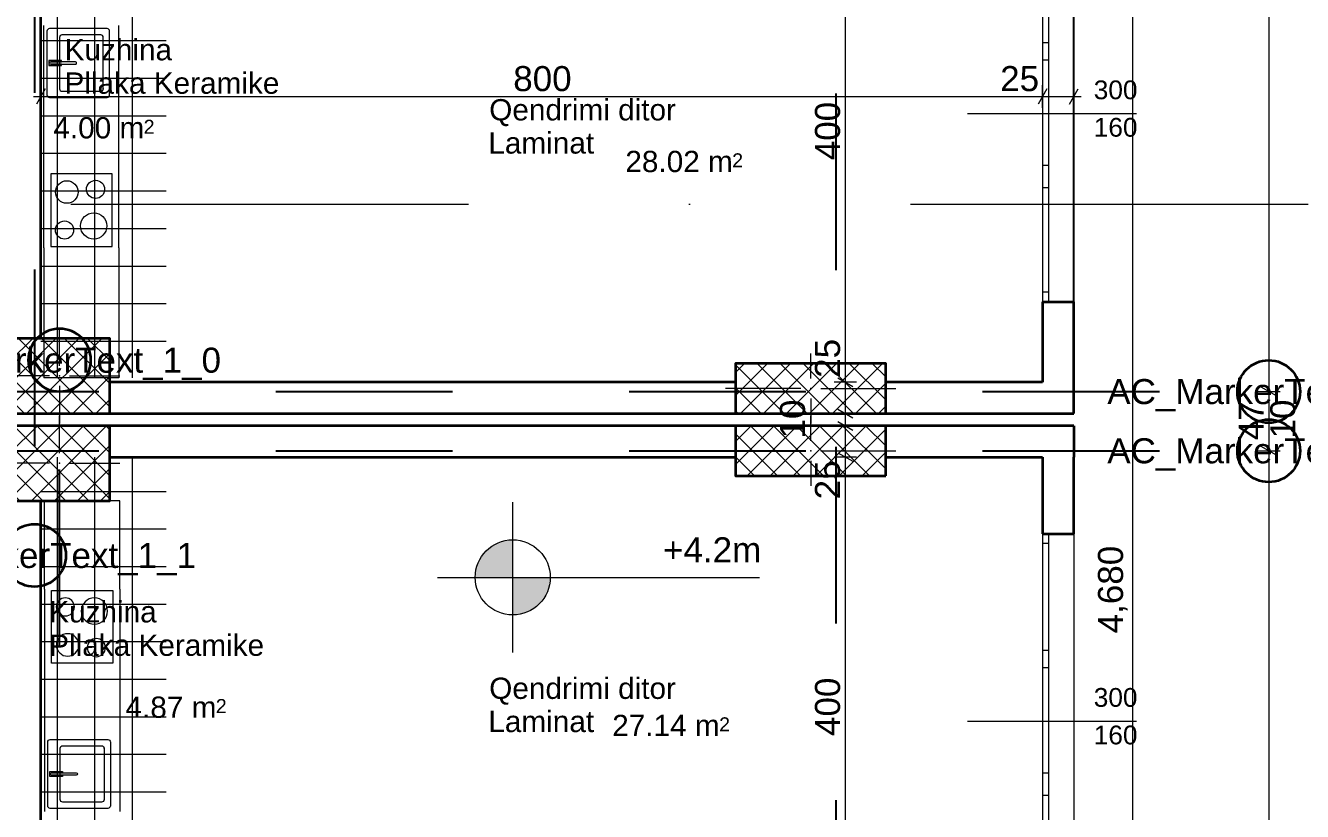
# Model space of a CAD drawing. Header units: centimetres. Extents: x 765 to 25620, y 224160 to 230516.
# Drawn here: x 3528 to 4548, y 227625 to 228253 of the extents above; entities that cross this region are included whole.
import ezdxf
from ezdxf.enums import TextEntityAlignment as Align

# ---------------------------------------------------------------- set-up
doc = ezdxf.new("R2010")
doc.units = ezdxf.units.CM
doc.header["$MEASUREMENT"] = 0
doc.linetypes.add('Dot & Dashed', pattern=[670.277762, 317.5, -176.388889, 0, -176.388874])
doc.linetypes.add('Small Dashed', pattern=[282.222222, 141.111111, -141.111111])
for name, color, linetype, lineweight in [('0_Pen_No__101', 252, 'Continuous', 13), ('ARCHICAD Window Markers_Pen_No__1', 7, 'Continuous', 13), ('ARCHICAD Window Markers_Pen_No__7', 7, 'Continuous', 35), ('ARCHICAD Windows_Pen_No__27', 7, 'Continuous', 35), ('Dimensioning - General_Pen_No__1', 7, 'Continuous', 13), ('Dimensioning - General_Pen_No__101', 252, 'Continuous', 13), ('Dimensioning - General_Pen_No__6', 5, 'Continuous', 35), ('Structural - Bearing_Pen_No__20', 1, 'Continuous', 0), ('Structural - Bearing_Pen_No__21', 7, 'Continuous', 35), ('Structural - Bearing_Pen_No__27', 7, 'Continuous', 35), ('Structural - Shear_Pen_No__1', 7, 'Continuous', 13), ('Structural - Shear_Pen_No__7', 7, 'Continuous', 35)]:
    doc.layers.add(name, color=color, linetype=linetype, lineweight=lineweight)
for name, color, linetype, lineweight, true_color in [('0_Pen_No__8', 7, 'Continuous', 35, 0xa80f02), ('Annotation - Text_Pen_No__8', 7, 'Continuous', 35, 0xa80f02), ('ARCHICAD Windows_Pen_No__23', 7, 'Continuous', 20, 0xff6600), ('ARCHICAD Windows_Pen_No__3', 7, 'Continuous', 18, 0xff6600), ('Interior - Furniture _Pen_No__81', 7, 'Continuous', 20, 0x6a6a6a), ('Marker - Section_Pen_No__85', 7, 'Continuous', 20, 0x80c2ff), ('Structural - Shear_Pen_No__58', 7, 'Continuous', 25, 0xdf0000)]:
    doc.layers.add(name, color=color, linetype=linetype, lineweight=lineweight, true_color=true_color)
for name, color, linetype in [('ARCHICAD Window Markers', 7, 'Continuous'), ('ARCHICAD Windows', 7, 'Continuous'), ('Dimensioning - General', 7, 'Continuous'), ('Structural - Bearing', 7, 'Continuous')]:
    doc.layers.add(name, color=color, linetype=linetype)
doc.styles.add('GENERATED_STYLE_1', font='arial.ttf')
pattern_1 = [(45, (1303.923, 207240.939), (-9.192388, 9.192388), []), (135, (1303.923, 207240.939), (9.192388, 9.192388), [])]

# ---------------------------------------------------------------- blocks, each defined once
blk = doc.blocks.new('Triple Window 22')
at = {"layer": 'ARCHICAD Windows_Pen_No__23', "color": 30, "linetype": 'Continuous', "lineweight": 20, "true_color": 0xff6600}
for p, q in [((-1500, 0), (-1425, 0)), ((-1425, 0), (-1425, -50)), ((-568, -50), (-568, 0)), ((-568, 0), (-500, 0)), ((-500, 0), (-432, 0)), ((-432, 0), (-432, -50)), ((412.5, -50), (412.5, 0)), ((412.5, 0), (500, 0)), ((500, 0), (587.5, 0)), ((587.5, 0), (587.5, -50)), ((1425, -50), (1425, 0)), ((1425, 0), (1500, 0)), ((-1425, -50), (-1500, -50)), ((-500, -50), (-568, -50)), ((-432, -50), (-500, -50)), ((500, -50), (412.5, -50)), ((587.5, -50), (500, -50)), ((1500, -50), (1425, -50))]:
    blk.add_line(p, q, dxfattribs=at)
at = {"layer": 'ARCHICAD Windows_Pen_No__27', "color": 7, "linetype": 'Continuous', "lineweight": 35}
for p, q in [((-1500, 0), (-1500, -50)), ((-1500, 0), (-1500, -50)), ((1500, 0), (1500, -50)), ((1500, 0), (1500, -50)), ((-1500, -50), (-1500, -250)), ((1500, -50), (1500, -250))]:
    blk.add_line(p, q, dxfattribs=at)
at = {"layer": 'ARCHICAD Windows_Pen_No__3', "color": 30, "linetype": 'Continuous', "lineweight": 18, "true_color": 0xff6600}
for p, q in [((-1500, 0), (1500, 0)), ((-1425, 0), (-568, 0)), ((-432, 0), (412.5, 0)), ((587.5, 0), (1425, 0)), ((-568, -50), (-1425, -50)), ((412.5, -50), (-432, -50)), ((1425, -50), (587.5, -50)), ((-1500, -250), (1500, -250))]:
    blk.add_line(p, q, dxfattribs=at)
blk = doc.blocks.new('W Marker 22_2')
at = {"layer": 'ARCHICAD Window Markers_Pen_No__1', "color": 7, "linetype": 'Continuous', "lineweight": 13}
blk.add_line((0, 500), (0, -850), dxfattribs=at)
at = {"layer": 'ARCHICAD Window Markers_Pen_No__7', "color": 7, "lineweight": 35, "style": 'GENERATED_STYLE_1'}
for tag, p in [('AC_MarkerText_3', (276, 207)), ('iShowSillTo', (-24, 207))]:
    blk.add_attdef(tag, text='', height=150, rotation=90, dxfattribs=at).set_placement(p, align=Align.BOTTOM_LEFT)

msp = doc.modelspace()

# ---------------------------------------------------------------- hatches: boundary and pattern name
at = {"layer": 'Dimensioning - General_Pen_No__1', "linetype": 'Continuous', "lineweight": 13}
for points in [[(3917.5, 227812.2), (3917.5, 227842.2), (3906, 227840), (3896.2, 227833.4), (3889.7, 227823.7), (3887.5, 227812.2)], [(3917.5, 227812.2), (3917.5, 227782.2), (3928.9, 227784.5), (3938.7, 227791), (3945.2, 227800.8), (3947.5, 227812.2)]]:
    msp.add_hatch(color=7, dxfattribs=at).paths.add_polyline_path(points)
at = {"layer": 'Structural - Bearing', "linetype": 'Continuous', "lineweight": 0, "true_color": 0x000000}
h = msp.add_hatch(dxfattribs=at)
h.set_pattern_fill('CONCRETE_BLOCK', color=18, scale=0.1, style=0, pattern_type=2)
h.set_pattern_definition(pattern_1)
h.paths.add_polyline_path([(3515.7, 228003.1), (3515.7, 227943.1), (3595.7, 227943.1), (3595.7, 228003.1)])
h = msp.add_hatch(dxfattribs=at)
h.set_pattern_fill('CONCRETE_BLOCK', color=18, scale=0.1, style=0, pattern_type=2)
h.set_pattern_definition(pattern_1)
h.paths.add_polyline_path([(4215.4, 227943.1), (4215.4, 227983.1), (4095.4, 227983.1), (4095.4, 227943.1)])
h = msp.add_hatch(dxfattribs=at)
h.set_pattern_fill('CONCRETE_BLOCK', color=18, scale=0.1, style=0, pattern_type=2)
h.set_pattern_definition(pattern_1)
h.paths.add_polyline_path([(3515.7, 227933.3), (3515.7, 227873.3), (3595.7, 227873.3), (3595.7, 227933.3)])
h = msp.add_hatch(dxfattribs=at)
h.set_pattern_fill('CONCRETE_BLOCK', color=18, scale=0.1, style=0, pattern_type=2)
h.set_pattern_definition(pattern_1)
h.paths.add_polyline_path([(4215.4, 227893.3), (4215.4, 227933.3), (4095.4, 227933.3), (4095.4, 227893.3)])

# ---------------------------------------------------------------- linework, layer by layer
at = {"color": 0}
for p, q in [((4365.5, 227943.1), (4365.5, 230141.9)), ((2548.3, 227943.1), (4365.5, 227943.1))]:
    msp.add_line(p, q, dxfattribs=at)
at = {"layer": '0_Pen_No__101', "color": 252, "linetype": 'Continuous', "lineweight": 13}
for p, q in [((3553.9, 227971.5), (3553.9, 228370.4)), ((3583.9, 227971.5), (3583.9, 228370.4)), ((3613.9, 227971.5), (3613.9, 228370.4)), ((3540.7, 228240.9), (3640.9, 228240.9)), ((3540.7, 228210.9), (3640.9, 228210.9)), ((3540.7, 228180.9), (3640.9, 228180.9)), ((3540.7, 228150.9), (3640.9, 228150.9)), ((3540.7, 228120.9), (3640.9, 228120.9)), ((3540.7, 228090.9), (3640.9, 228090.9)), ((3540.7, 228060.9), (3640.9, 228060.9)), ((3540.7, 228030.9), (3640.9, 228030.9)), ((3540.7, 228000.9), (3640.9, 228000.9)), ((3553.9, 227508.1), (3553.9, 227908.3)), ((3583.9, 227508.1), (3583.9, 227908.3)), ((3613.9, 227508.1), (3613.9, 227908.3)), ((3540.7, 227880.9), (3640.9, 227880.9)), ((3540.7, 227850.9), (3640.9, 227850.9)), ((3540.7, 227820.9), (3640.9, 227820.9)), ((3540.7, 227790.9), (3640.9, 227790.9)), ((3540.7, 227760.9), (3640.9, 227760.9)), ((3540.7, 227730.9), (3640.9, 227730.9)), ((3540.7, 227700.9), (3640.9, 227700.9)), ((3540.7, 227670.9), (3640.9, 227670.9)), ((3540.7, 227640.9), (3640.9, 227640.9))]:
    msp.add_line(p, q, dxfattribs=at)
at = {"layer": 'Dimensioning - General', "color": 7, "linetype": 'Continuous', "lineweight": 13}
for p, q in [((4412.5, 225461.6), (4412.5, 230141.9)), ((4521.2, 228710.3), (4521.2, 227960.6)), ((4521.2, 228710.3), (4521.2, 227960.6)), ((4183.1, 227968.1), (4183.1, 228368.1)), ((3544.2, 228202.3), (3537.3, 228190.3)), ((3540.7, 228187.3), (3540.7, 228205.3)), ((4344, 228202.3), (4337.1, 228190.3)), ((4344, 228202.3), (4337.1, 228190.3)), ((4340.5, 228187.3), (4340.5, 228205.3)), ((4340.5, 228187.3), (4340.5, 228205.3)), ((4362.1, 228190.3), (4369, 228202.3)), ((4365.5, 228187.3), (4365.5, 228205.3)), ((3534.9, 228196.3), (3540.7, 228196.3)), ((3540.7, 228196.3), (4340.5, 228196.3)), ((4340.5, 228196.3), (4365.5, 228196.3)), ((4365.5, 228196.3), (4371.4, 228196.3)), ((4192.1, 227968.1), (4174.1, 227968.1)), ((4192.1, 227968.1), (4174.1, 227968.1)), ((4177.1, 227971.6), (4189.1, 227964.7)), ((4177.1, 227971.6), (4189.1, 227964.7)), ((4183.1, 227943.1), (4183.1, 227968.1)), ((4512.2, 227960.6), (4530.2, 227960.6)), ((4512.2, 227960.6), (4530.2, 227960.6)), ((4527.2, 227957.1), (4515.2, 227964)), ((4527.2, 227957.1), (4515.2, 227964)), ((4521.2, 227960.6), (4521.2, 227913.3)), ((4521.2, 227960.6), (4521.2, 227913.3)), ((4521.2, 227960.6), (4521.2, 227913.3)), ((4177.1, 227946.6), (4189.1, 227939.7)), ((4177.1, 227946.6), (4189.1, 227939.7)), ((4192.1, 227943.1), (4174.1, 227943.1)), ((4192.1, 227943.1), (4174.1, 227943.1)), ((4177.1, 227936.8), (4189.1, 227929.9)), ((4177.1, 227936.8), (4189.1, 227929.9)), ((4183.1, 227933.3), (4183.1, 227943.1)), ((4192.1, 227933.3), (4174.1, 227933.3)), ((4192.1, 227933.3), (4174.1, 227933.3)), ((4183.1, 227908.3), (4183.1, 227933.3)), ((4527.2, 227909.9), (4515.2, 227916.8)), ((4527.2, 227909.9), (4515.2, 227916.8)), ((4192.1, 227908.3), (4174.1, 227908.3)), ((4192.1, 227908.3), (4174.1, 227908.3)), ((4177.1, 227911.8), (4189.1, 227904.9)), ((4177.1, 227911.8), (4189.1, 227904.9)), ((4183.1, 227508.1), (4183.1, 227908.3)), ((4512.2, 227913.3), (4530.2, 227913.3)), ((4512.2, 227913.3), (4530.2, 227913.3)), ((4521.2, 227913.3), (4521.2, 227215.6))]:
    msp.add_line(p, q, dxfattribs=at)
at = {"layer": 'Dimensioning - General_Pen_No__1', "color": 7, "linetype": 'Continuous', "lineweight": 13}
for p, q in [((3917.5, 227752.2), (3917.5, 227872.2)), ((3857.5, 227812.2), (3977.5, 227812.2))]:
    msp.add_line(p, q, dxfattribs=at)
msp.add_circle((3917.5, 227812.2), 30, dxfattribs=at)
at = {"layer": 'Dimensioning - General_Pen_No__101', "color": 252, "linetype": 'Continuous', "lineweight": 13}
msp.add_line((3977.5, 227812.2), (4114.4, 227812.2), dxfattribs=at)
at = {"layer": 'Interior - Furniture _Pen_No__81', "color": 251, "linetype": 'Continuous', "lineweight": 20, "true_color": 0x6a6a6a}
for p, q in [((3543.1, 228193), (3543.1, 228253)), ((3593.6, 228250.5), (3547.6, 228250.5)), ((3603.1, 228193), (3603.1, 228253)), ((3545.6, 228248.5), (3545.6, 228197.5)), ((3555.6, 228243.5), (3555.6, 228202.5)), ((3588.6, 228245.5), (3557.6, 228245.5)), ((3590.6, 228202.5), (3590.6, 228243.5)), ((3595.6, 228197.5), (3595.6, 228248.5)), ((3553.7, 228225), (3547.2, 228225)), ((3547.2, 228225), (3547.2, 228221)), ((3547.2, 228221), (3553.7, 228221)), ((3568.4, 228223.9), (3548.6, 228223.9)), ((3548.6, 228223.9), (3553.7, 228223.9)), ((3548.6, 228222.1), (3568.4, 228222.1)), ((3553.7, 228222.1), (3548.6, 228222.1)), ((3553.7, 228223.9), (3553.7, 228225)), ((3553.7, 228221), (3553.7, 228222.1)), ((3557.3, 228225), (3553.8, 228225)), ((3553.8, 228225), (3553.8, 228223.9)), ((3553.8, 228223.9), (3557.3, 228223.9)), ((3557.3, 228222.1), (3553.8, 228222.1)), ((3553.8, 228222.1), (3553.8, 228221)), ((3553.8, 228221), (3557.3, 228221)), ((3557.3, 228223.9), (3557.3, 228225)), ((3557.3, 228221), (3557.3, 228222.1)), ((3557.6, 228200.5), (3588.6, 228200.5)), ((3543.1, 228135.5), (3543.1, 228193)), ((3547.6, 228195.5), (3593.6, 228195.5)), ((3603.1, 228135.5), (3603.1, 228193)), ((3543.1, 228075.5), (3543.1, 228135.5)), ((3597.6, 228134.5), (3548.6, 228134.5)), ((3548.6, 228134.5), (3548.6, 228076.5)), ((3597.6, 228076.5), (3597.6, 228134.5)), ((3603.1, 228075.5), (3603.1, 228135.5)), ((3548.6, 228076.5), (3597.6, 228076.5)), ((3543.1, 228075.5), (3543.1, 227971.5)), ((3603.1, 228075.5), (3603.1, 227971.5)), ((3603.1, 227971.5), (3543.1, 227971.5)), ((3543.7, 227802.7), (3543.7, 227873.3)), ((3603.7, 227873.3), (3543.7, 227873.3)), ((3603.7, 227802.7), (3603.7, 227873.3)), ((3543.7, 227802.7), (3543.7, 227742.7)), ((3549.2, 227743.7), (3549.2, 227801.7)), ((3549.2, 227801.7), (3598.2, 227801.7)), ((3598.2, 227801.7), (3598.2, 227743.7)), ((3603.7, 227802.7), (3603.7, 227742.7)), ((3543.7, 227742.7), (3543.7, 227685.2)), ((3598.2, 227743.7), (3549.2, 227743.7)), ((3603.7, 227742.7), (3603.7, 227685.2)), ((3543.7, 227685.2), (3543.7, 227625.2)), ((3546.2, 227629.7), (3546.2, 227680.7)), ((3548.2, 227682.7), (3594.2, 227682.7)), ((3596.2, 227680.7), (3596.2, 227629.7)), ((3603.7, 227685.2), (3603.7, 227625.2)), ((3556.2, 227634.7), (3556.2, 227675.7)), ((3558.2, 227677.7), (3589.2, 227677.7)), ((3591.2, 227675.7), (3591.2, 227634.7)), ((3547.8, 227653.2), (3547.8, 227657.2)), ((3547.8, 227657.2), (3554.3, 227657.2)), ((3554.3, 227653.2), (3547.8, 227653.2)), ((3549.2, 227656.1), (3569, 227656.1)), ((3554.3, 227656.1), (3549.2, 227656.1)), ((3569, 227654.3), (3549.2, 227654.3)), ((3549.2, 227654.3), (3554.3, 227654.3)), ((3554.3, 227657.2), (3554.3, 227656.1)), ((3554.3, 227654.3), (3554.3, 227653.2)), ((3554.4, 227656.1), (3554.4, 227657.2)), ((3554.4, 227657.2), (3557.9, 227657.2)), ((3557.9, 227656.1), (3554.4, 227656.1)), ((3554.4, 227653.2), (3554.4, 227654.3)), ((3554.4, 227654.3), (3557.9, 227654.3)), ((3557.9, 227653.2), (3554.4, 227653.2)), ((3557.9, 227657.2), (3557.9, 227656.1)), ((3557.9, 227654.3), (3557.9, 227653.2)), ((3589.2, 227632.7), (3558.2, 227632.7)), ((3594.2, 227627.7), (3548.2, 227627.7))]:
    msp.add_line(p, q, dxfattribs=at)
for centre, major_axis, start_param, end_param in [((3547.6, 228248.5), (1.41, 1.41), 0.785398, 2.356194), ((3593.6, 228248.5), (-1.41, 1.41), 3.926991, 5.497787), ((3557.6, 228243.5), (1.41, 1.41), 0.785398, 2.356194), ((3588.6, 228243.5), (-1.41, 1.41), 3.926991, 5.497787), ((3548.6, 228223), (-0.636, 0.636), -0.785398, 2.356194), ((3548.6, 228223), (-0.636, 0.636), -0.785398, 2.356194), ((3568.4, 228223), (-0.636, 0.636), 2.358764, 5.500357), ((3557.6, 228202.5), (-1.41, 1.41), 0.785398, 2.356194), ((3588.6, 228202.5), (1.41, 1.41), 3.926991, 5.497787), ((3547.6, 228197.5), (-1.41, 1.41), 0.785398, 2.356194), ((3593.6, 228197.5), (1.41, 1.41), 3.926991, 5.497787), ((3561.5, 228120), (-6.36, 6.36), -0.785398, 5.497787), ((3584.4, 228122.1), (-5.13, 5.13), -0.785398, 5.497787), ((3582.9, 228092.9), (-7.42, 7.42), -0.785398, 5.497787), ((3559.6, 228089.6), (5.13, 5.13), 0.785398, 7.068583)]:
    msp.add_ellipse(centre, major_axis=major_axis, ratio=1, start_param=start_param, end_param=end_param, dxfattribs=at)
at = {"layer": 'Interior - Furniture _Pen_No__81', "color": 251, "linetype": 'Continuous', "lineweight": 20, "true_color": 0x6a6a6a, "extrusion": (0, 0, -1)}
for centre, major_axis, start_param, end_param in [((3560.2, 227788.6), (-5.13, 5.13), 3.926991, 10.210176), ((3583.5, 227785.3), (7.42, 7.42), 2.356194490192305, 8.639379797371891), ((3562.1, 227758.2), (6.36, 6.36), 2.35619449019233, 8.639379797371916), ((3585, 227756.1), (5.13, 5.13), 2.356194490192187, 8.639379797371774), ((3548.2, 227680.7), (1.41, 1.41), 3.926991, 5.497787), ((3594.2, 227680.7), (-1.41, 1.41), 0.785398, 2.356194), ((3558.2, 227675.7), (1.41, 1.41), 3.926991, 5.497787), ((3589.2, 227675.7), (-1.41, 1.41), 0.785398, 2.356194), ((3549.2, 227655.2), (0.636, 0.636), 2.356194, 5.497787), ((3549.2, 227655.2), (0.636, 0.636), 2.356194, 5.497787), ((3569, 227655.2), (0.636, 0.636), -0.782828, 2.358764), ((3548.2, 227629.7), (-1.41, 1.41), 3.926991, 5.497787), ((3558.2, 227634.7), (-1.41, 1.41), 3.926991, 5.497787), ((3589.2, 227634.7), (1.41, 1.41), 0.785398, 2.356194), ((3594.2, 227629.7), (1.41, 1.41), 0.785398, 2.356194)]:
    msp.add_ellipse(centre, major_axis=major_axis, ratio=1, start_param=start_param, end_param=end_param, dxfattribs=at)
at = {"layer": 'Interior - Furniture _Pen_No__81', "color": 251, "linetype": 'Continuous', "lineweight": 20, "true_color": 0x6a6a6a}
for p in [(3590.6, 228202.5), (3591.2, 227675.7)]:
    msp.add_point(p, dxfattribs=at)
at = {"layer": 'Marker - Section_Pen_No__85', "color": 151, "linetype": 'Dot & Dashed', "lineweight": 20, "true_color": 0x80c2ff}
msp.add_line((883.2, 228110.4), (5070.7, 228110.4), dxfattribs=at)
at = {"layer": 'Structural - Bearing_Pen_No__20', "color": 1, "linetype": 'Continuous', "lineweight": 0}
for p, q in [((3555.7, 227981.1), (3555.7, 228011.1)), ((4155.4, 227971.1), (4155.4, 227991.1)), ((3547.7, 227973.1), (3507.7, 227973.1)), ((3555.7, 227965.1), (3555.7, 227935.1)), ((3563.7, 227973.1), (3603.7, 227973.1)), ((4147.4, 227963.1), (4087.4, 227963.1)), ((4155.4, 227955.1), (4155.4, 227935.1)), ((4163.4, 227963.1), (4223.4, 227963.1)), ((3555.7, 227911.3), (3555.7, 227941.3)), ((4155.4, 227921.3), (4155.4, 227941.3)), ((3547.7, 227903.3), (3507.7, 227903.3)), ((3563.7, 227903.3), (3603.7, 227903.3)), ((4147.4, 227913.3), (4087.4, 227913.3)), ((4155.4, 227905.3), (4155.4, 227885.3)), ((4163.4, 227913.3), (4223.4, 227913.3)), ((3555.7, 227895.3), (3555.7, 227865.3))]:
    msp.add_line(p, q, dxfattribs=at)
for p in [(3555.7, 227973.1), (4155.4, 227963.1), (3555.7, 227903.3), (4155.4, 227913.3)]:
    msp.add_point(p, dxfattribs=at)
at = {"layer": 'Structural - Bearing_Pen_No__21', "color": 7, "linetype": 'Continuous', "lineweight": 35, "flags": 128}
for points in [[(3515.7, 228003.1), (3515.7, 227943.1), (3595.7, 227943.1), (3595.7, 228003.1)], [(4215.4, 227943.1), (4215.4, 227983.1), (4095.4, 227983.1), (4095.4, 227943.1)], [(3515.7, 227933.3), (3515.7, 227873.3), (3595.7, 227873.3), (3595.7, 227933.3)], [(4215.4, 227893.3), (4215.4, 227933.3), (4095.4, 227933.3), (4095.4, 227893.3)]]:
    msp.add_lwpolyline(points, close=True, dxfattribs=at)
at = {"layer": 'Structural - Bearing_Pen_No__27', "color": 7, "linetype": 'Continuous', "lineweight": 35}
for p, q in [((4340.5, 228032.4), (4345.5, 228032.4)), ((4345.5, 228032.4), (4365.5, 228032.4)), ((4340.5, 227847.1), (4345.5, 227847.1)), ((4345.5, 227847.1), (4365.5, 227847.1))]:
    msp.add_line(p, q, dxfattribs=at)
at = {"layer": 'Structural - Bearing_Pen_No__27', "color": 7, "linetype": 'Continuous', "lineweight": 35, "flags": 128}
for points in [[(3540.7, 228003.1), (3540.7, 228368.1)], [(4340.5, 228032.4), (4340.5, 227968.1)], [(4365.5, 227968.1), (4365.5, 228032.4)], [(4095.4, 227968.1), (3595.7, 227968.1)], [(4340.5, 227968.1), (4215.4, 227968.1)], [(4365.5, 227943.1), (4365.5, 227968.1)], [(3595.7, 227943.1), (4095.4, 227943.1)], [(4215.4, 227943.1), (4365.5, 227943.1)], [(4095.4, 227933.3), (3595.7, 227933.3)], [(4365.5, 227933.3), (4215.4, 227933.3)], [(4365.5, 227933.3), (4365.5, 227908.3)], [(3595.7, 227908.3), (4095.4, 227908.3)], [(4215.4, 227908.3), (4340.5, 227908.3)], [(4340.5, 227908.3), (4340.5, 227847.1)], [(4365.5, 227847.1), (4365.5, 227908.3)], [(3540.7, 227508.1), (3540.7, 227873.3)]]:
    msp.add_lwpolyline(points, dxfattribs=at)
at = {"layer": 'Structural - Shear_Pen_No__58', "color": 12, "linetype": 'Small Dashed', "lineweight": 25, "true_color": 0xdf0000}
for p, q in [((4175.4, 229045.4), (4175.4, 226560)), ((3535.7, 228904.8), (3535.7, 227854.7)), ((3446, 227960.6), (4496.1, 227960.6)), ((3555.7, 226910.6), (3555.7, 227960.7)), ((3446, 227913.3), (4496.1, 227913.3))]:
    msp.add_line(p, q, dxfattribs=at)
at = {"layer": 'Structural - Shear_Pen_No__7', "color": 7, "linetype": 'Continuous', "lineweight": 35}
for centre, major_axis, start_param, end_param in [((3555.7, 227985.7), (17.7, 17.7), 3.926991, 10.210176), ((4521.1, 227960.6), (17.7, 17.7), 5.497787, 11.780972), ((4521.1, 227913.3), (17.7, 17.7), 5.497787, 11.780972), ((3535.7, 227829.7), (-17.7, 17.7), 2.356194490192298, 8.639379797371884)]:
    msp.add_ellipse(centre, major_axis=major_axis, ratio=1, start_param=start_param, end_param=end_param, dxfattribs=at)

# ---------------------------------------------------------------- block references
at = {"layer": 'ARCHICAD Window Markers', "color": 7, "lineweight": 13}
ref = msp.add_blockref('W Marker 22_2', (4365.5, 228182.4), dxfattribs=dict(at, xscale=0.1, yscale=0.1, zscale=0.1, rotation=270))
ref.add_attrib('iShowSillTo', '300', dxfattribs={"layer": 'ARCHICAD Window Markers_Pen_No__7', "color": 7, "lineweight": 35, "height": 15, "style": 'GENERATED_STYLE_1'}).set_placement((4381.4, 228189.6), align=Align.BOTTOM_LEFT)
ref.add_attrib('AC_MarkerText_3', '160', dxfattribs={"layer": 'ARCHICAD Window Markers_Pen_No__7', "color": 7, "lineweight": 35, "height": 15, "style": 'GENERATED_STYLE_1'}).set_placement((4381.4, 228159.7), align=Align.BOTTOM_LEFT)
ref = msp.add_blockref('W Marker 22_2', (4365.5, 227697.1), dxfattribs=dict(at, xscale=0.1, yscale=0.1, zscale=0.1, rotation=270))
ref.add_attrib('iShowSillTo', '300', dxfattribs={"layer": 'ARCHICAD Window Markers_Pen_No__7', "color": 7, "lineweight": 35, "height": 15, "style": 'GENERATED_STYLE_1'}).set_placement((4381.4, 227704.3), align=Align.BOTTOM_LEFT)
ref.add_attrib('AC_MarkerText_3', '160', dxfattribs={"layer": 'ARCHICAD Window Markers_Pen_No__7', "color": 7, "lineweight": 35, "height": 15, "style": 'GENERATED_STYLE_1'}).set_placement((4381.4, 227674.3), align=Align.BOTTOM_LEFT)
at = {"layer": 'ARCHICAD Windows', "color": 21, "linetype": 'Continuous', "lineweight": 18, "true_color": 0xff9955, "xscale": -0.1, "yscale": 0.1, "zscale": 100, "rotation": 90}
for p in [(4340.5, 228182.4), (4340.5, 227697.1)]:
    msp.add_blockref('Triple Window 22', p, dxfattribs=at)

# ---------------------------------------------------------------- texts
at = {"layer": '0_Pen_No__8', "color": 14, "true_color": 0xa80f02, "style": 'GENERATED_STYLE_1'}
for s, height, p in [('4.00 m', 17, (3550.7, 228162.8)), ('2', 11.2, (3622.8, 228166.5)), ('28.02 m', 17, (4007.4, 228135.9)), ('2', 11.2, (4092.7, 228139.7)), ('4.87 m', 17, (3608.3, 227700)), ('2', 11.2, (3680.4, 227703.8)), ('27.14 m', 17, (3996.9, 227685.4)), ('2', 11.2, (4082.3, 227689.2))]:
    msp.add_text(s, height=height, dxfattribs=at).set_placement(p)
at = {"layer": 'Annotation - Text_Pen_No__8', "color": 14, "true_color": 0xa80f02, "style": 'GENERATED_STYLE_1'}
for s, p in [('Kuzhina', (3559.7, 228225.2)), ('Pllaka Keramike', (3559.6, 228198.5)), ('Qendrimi ditor', (3898.7, 228177.2)), ('Laminat', (3898, 228150.7)), ('Kuzhina', (3547.4, 227776.2)), ('Pllaka Keramike', (3547.4, 227749.5)), ('Qendrimi ditor', (3898.7, 227715.1)), ('Laminat', (3898, 227688.6))]:
    msp.add_text(s, height=17, dxfattribs=at).set_placement(p)
at = {"layer": 'Dimensioning - General', "color": 7, "lineweight": 13, "char_height": 20, "attachment_point": 7, "style": 'GENERATED_STYLE_1'}
for s, insert in [('\\A1;800', (3917.9, 228200.3)), ('\\A1;25', (4306.7, 228200.3))]:
    msp.add_mtext(s, dxfattribs=dict(at, insert=insert))
for s, insert, rotation in [('\\A1;400', (4179.1, 228145.4), 90), ('\\A1;25', (4179.1, 227971.6), 90), ('\\A1;10', (4151.1, 227923.1), 90), ('\\A1;47', (4517.2, 227921.8), 89.9973), ('\\A1;10', (4542.6, 227923.1), 90), ('\\A1;25', (4179.1, 227874.5), 90), ('\\A1;4,680', (4408.5, 227767.5), 90), ('\\A1;400', (4179.1, 227685.5), 90)]:
    msp.add_mtext(s, dxfattribs=dict(at, insert=insert, rotation=rotation))
at = {"layer": 'Dimensioning - General_Pen_No__6', "color": 5, "lineweight": 35, "insert": (4037.5, 227824.2), "char_height": 20, "attachment_point": 7, "style": 'GENERATED_STYLE_1'}
msp.add_mtext('\\A1;+4.2m', dxfattribs=at)
at = {"layer": 'Structural - Shear_Pen_No__1', "color": 7, "lineweight": 13, "style": 'GENERATED_STYLE_1'}
for tag, p in [('AC_MarkerText_1_0', (3555.7, 227985.7)), ('AC_MarkerText_1_1', (4521.1, 227960.6)), ('AC_MarkerText_1_1', (4521.1, 227913.3)), ('AC_MarkerText_1_1', (3535.7, 227829.7))]:
    msp.add_attdef(tag, text='', height=20, dxfattribs=at).set_placement(p, align=Align.MIDDLE_CENTER)

doc.saveas('drawing.dxf')
